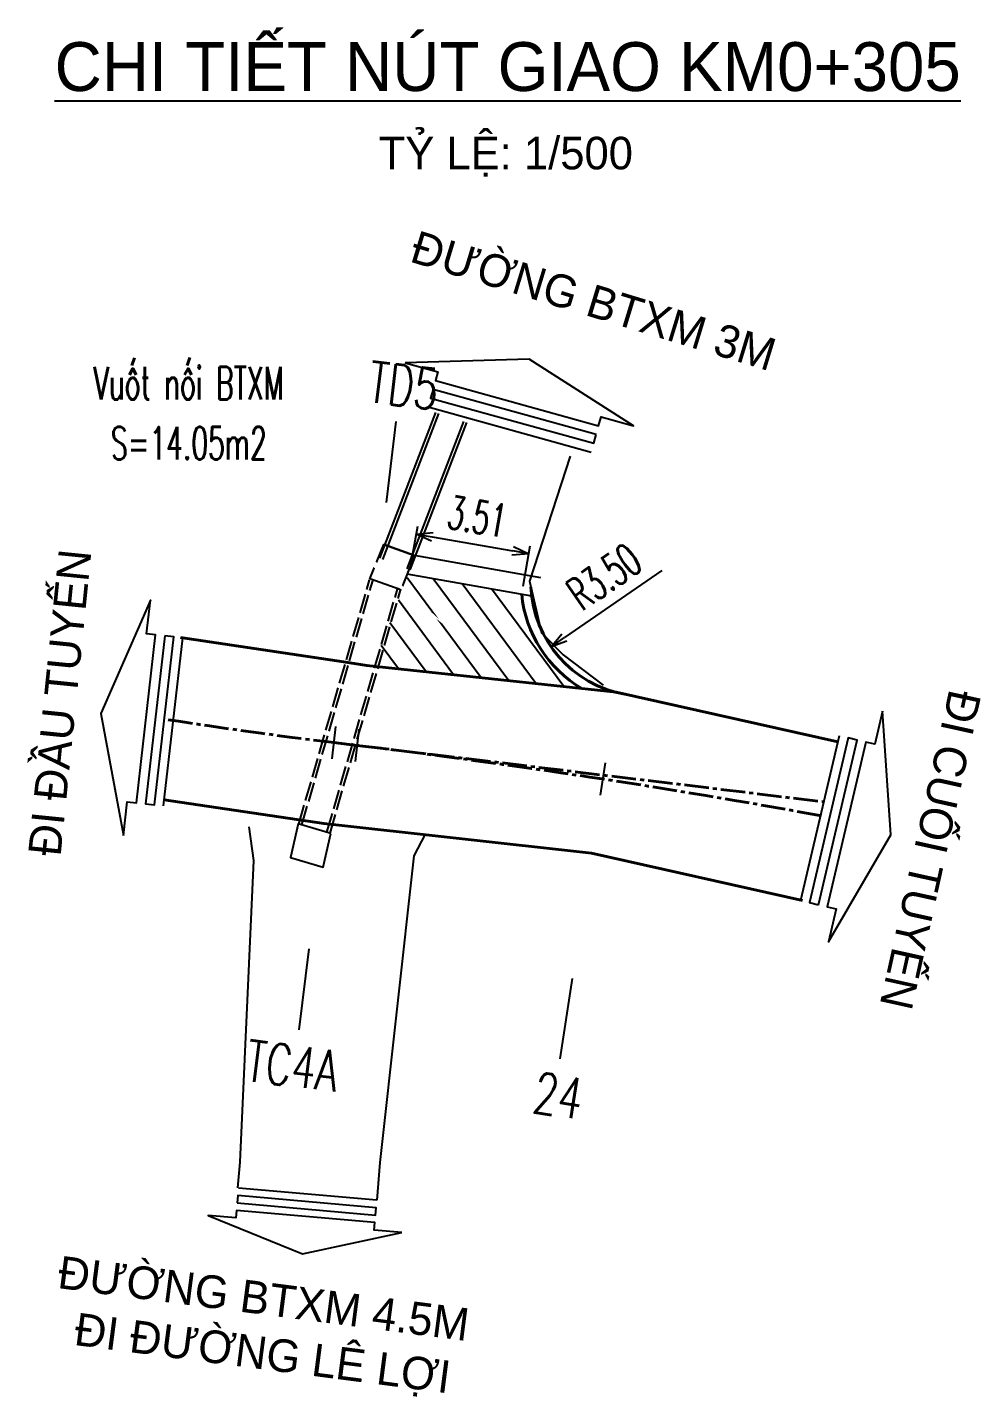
# Model space of a CAD drawing. Header units: centimetres. Extents: x 556321 to 560034, y 1839250 to 1840516.
# Drawn here: x 556669.58 to 556698.84, y 1839473.18 to 1839515.21 of the extents above; entities that cross this region are included whole.
import ezdxf
from ezdxf.enums import TextEntityAlignment as Align

# ---------------------------------------------------------------- set-up
doc = ezdxf.new("R2010")
doc.units = ezdxf.units.CM
doc.header["$MEASUREMENT"] = 0
doc.set_wipeout_variables(frame=1)
doc.linetypes.add('ACAD_ISO02W100', pattern=[15, 12, -3])
doc.linetypes.add('CENTER2', pattern=[1.125, 0.75, -0.125, 0.125, -0.125])
for name, color, linetype in [('CD', 6, 'Continuous'), ('giaothong-leduong', 7, 'Continuous'), ('Line1', 40, 'Continuous'), ('sh(bs)', 31, 'Continuous'), ('SH1', 4, 'Continuous'), ('TEN', 7, 'Continuous'), ('ThongSoTuyen_TuyenPDP', 7, 'Continuous'), ('TUYEN', 7, 'Continuous'), ('vuot', 7, 'Continuous')]:
    doc.layers.add(name, color=color, linetype=linetype)
doc.styles.add('2D', font='vnsimple.shx', dxfattribs={"width": 0.6})
doc.styles.add('Khung ten', font='VHAVANB_3.TTF')
doc.styles.get("Standard").update_dxf_attribs({"font": 'Vnsimple.shx', "width": 0.7, "height": 2})
doc.dimstyles.new('D500', dxfattribs={"dimtxt": 1, "dimasz": 0.5, "dimexe": 0.25, "dimexo": 0.25, "dimgap": 0.35, "dimtad": 1, "dimzin": 0, "dimdsep": 46, "dimtxsty": '2D', "dimblk": 'OPEN30', "dimcen": 0, "dimdle": 0.7, "dimclrd": 7, "dimclre": 7, "dimclrt": 3, "dimaunit": 1, "dimadec": 3, "dimazin": 2, "dimtfac": 0.3478260869565218, "dimtix": 1, "dimtofl": 0, "dimtmove": 0, "dimatfit": 3, "dimldrblk": 'OPEN30', "dimfxl": 0, "dimtolj": 1, "dimtzin": 0, "dimarcsym": 0})

# ---------------------------------------------------------------- blocks, each defined once
blk = doc.blocks.new('A$C50875B7A')
at = {"layer": 'giaothong-leduong', "linetype": 'Continuous'}
blk.add_line((-1.323758624494076e-06, 26.84161570714787), (12.61659001570661, 1.845183502417058), dxfattribs=at)
blk.add_lwpolyline([(3.725700207985938, 34.99500543926843), (6.249018475878984, 29.99571899836883), (4.686763526056893, 29.20719317556359), (17.30335486552212, 4.21076097083278), (18.86560981546063, 4.999286793638021), (21.38892808347009, 3.527384251356125e-07), (18.80633394536562, 20.65160618722439)], close=True, dxfattribs=at)
at = {"layer": 'giaothong-leduong'}
blk.add_lwpolyline([(15.74109991570003, 3.422235148027539), (3.124508576001972, 28.41866735299118), (1.562253626179881, 27.63014152995311), (14.17884496564511, 2.633709325222299)], close=True, dxfattribs=at)
blk = doc.blocks.new('_Open30')
at = {"color": 0, "linetype": 'ByBlock', "lineweight": -2}
for p, q in [((-1, 0.26794919), (0, 0)), ((0, 0), (-1, -0.26794919)), ((0, 0), (-1, 0))]:
    blk.add_line(p, q, dxfattribs=at)
blk = doc.blocks.new('*D124')
at = {"layer": 'Defpoints', "color": 0, "lineweight": -2, "transparency": 16777216}
blk.add_point((556685.6523022082, 1839496.19955592, 406.157), dxfattribs=at)
at = {"layer": 'TUYEN', "color": 7, "lineweight": -2, "transparency": 16777216}
blk.add_line((556689.0493532586, 1839498.545860718), (556686.0637097749, 1839496.483710481), dxfattribs=at)
at = {"layer": 'TUYEN', "color": 7, "lineweight": -2, "transparency": 16777216, "xscale": 0.4999999999999999, "yscale": 0.4999999999999999, "zscale": 0.4999999999999999, "rotation": 214.6323995517913}
blk.add_blockref('_Open30', (556685.6523022082, 1839496.19955592), dxfattribs=at)
at = {"layer": 'TUYEN', "color": 3, "lineweight": -2, "transparency": 16777216, "insert": (556687.2791725477, 1839498.356255743), "char_height": 1, "attachment_point": 5, "rotation": 34.63239955179136, "style": '2D', "bg_fill": 3, "box_fill_scale": 1.25, "bg_fill_color": 256, "bg_fill_true_color": 13158600, "bg_fill_transparency": 0}
blk.add_mtext('\\A1;R3.50', dxfattribs=at)
at = {"layer": 'Defpoints', "color": 0, "lineweight": -2, "transparency": 16777216}
blk.add_point((556688.5321551749, 1839498.188637842, 406.157), dxfattribs=at)
blk = doc.blocks.new('*D126')
at = {"layer": 'Defpoints', "color": 0, "lineweight": -2, "transparency": 16777216}
for p in [(556684.9688920463, 1839499.056527075), (556681.2977316452, 1839498.417778594, 406.157), (556684.7508190176, 1839497.812477148, 406.157)]:
    blk.add_point(p, dxfattribs=at)
at = {"layer": 'TUYEN', "color": 7, "lineweight": -2, "transparency": 16777216}
for p, q in [((556681.340896691, 1839498.664023958), (556681.5589697193, 1839499.908073885)), ((556682.0082953997, 1839499.575498431), (556684.4764013201, 1839499.142857167)), ((556684.7939840634, 1839498.058722511), (556685.012057092, 1839499.302772439))]:
    blk.add_line(p, q, dxfattribs=at)
at = {"layer": 'TUYEN', "color": 7, "lineweight": -2, "transparency": 16777216, "xscale": 0.5, "yscale": 0.5, "zscale": 0.5}
for p, rotation in [((556681.5158046735, 1839499.661828522), 170.0574761132935), ((556684.9688920463, 1839499.056527075), 350.0574761132935)]:
    blk.add_blockref('_Open30', p, dxfattribs=dict(at, rotation=rotation))
at = {"layer": 'TUYEN', "color": 3, "lineweight": -2, "transparency": 16777216, "insert": (556683.3891095156, 1839500.196412033), "char_height": 1, "attachment_point": 5, "rotation": 350.05747611329355, "style": '2D', "bg_fill": 3, "box_fill_scale": 1.25, "bg_fill_color": 256, "bg_fill_true_color": 13158600, "bg_fill_transparency": 0}
blk.add_mtext('\\A1;3.51', dxfattribs=at)

msp = doc.modelspace()

# ---------------------------------------------------------------- hatches: boundary and pattern name
at = {"layer": 'vuot'}
h = msp.add_hatch(dxfattribs=at)
h.set_pattern_fill('ANSI31', color=8, scale=4.999999999999999, angle=-98.44814996222703, style=0)
h.set_pattern_definition([(306.551850037773, (-1181852.141396247, 2655767.867538486), (0.5020739027176107, 0.3722187477947708), [])])
h.paths.add_polyline_path([(556685.457326648, 1839496.516684036, -0.02430566600808765), (556685.309577515, 1839496.822990294), (556685.3557748917, 1839496.618746279)], flags=17)
edge = h.paths.add_edge_path()
edge.add_arc((556688.5321551762, 1839498.188637843), 3.800000001504174, 185.6809933917672, 239.4402556588306)
edge.add_line((556686.6000963304, 1839494.916459879), (556680.1933461686, 1839495.609138206))
edge.add_line((556680.1933461686, 1839495.609138206), (556681.2725977935, 1839498.422184379))
edge.add_line((556681.2725977935, 1839498.422184379), (556684.7508190178, 1839497.812477148))

# ---------------------------------------------------------------- linework, layer by layer
at = {"layer": 'SH1'}
for points, elevation in [([(556682.1048738935, 1839503.391242784), (556680.3891470184, 1839498.918961985)], -8.354999999959261), ([(556682.200108911, 1839503.36029858), (556680.4825121897, 1839498.883143766)], -8.354999999959261), ([(556682.9619890513, 1839503.112744946), (556681.2294335585, 1839498.596598014)], -8.354999999959261), ([(556683.0572240688, 1839503.081800741), (556681.3227987298, 1839498.560779795)], -8.354999999959261), ([(556686.2398879688, 1839502.047674804), (556684.9949473493, 1839498.21619991), (556685.3550091084, 1839496.624477123), (556686.0200723781, 1839495.956098214), (556687.25108457, 1839495.021127635)], -7.782999999959259), ([(556681.4593327114, 1839499.00410735), (556680.5153465866, 1839499.33941049)], -6.626999999959253), ([(556681.0368678513, 1839497.949727227), (556680.0928817265, 1839498.285030368)], -6.741999999959262), ([(556676.3794157683, 1839490.67164132), (556676.5245896993, 1839489.635361414), (556676.1001715324, 1839480.375310823), (556676.0306461884, 1839479.588050487)], 0.01500000004074309), ([(556681.7887003209, 1839490.453019875), (556681.4413141453, 1839489.787777693), (556680.3995182904, 1839480.36887102), (556680.3029169737, 1839479.210753319)], 0.01500000004074309)]:
    msp.add_lwpolyline(points, dxfattribs=dict(at, elevation=elevation))
for points, elevation in [([(556681.4593327114, 1839499.00410735), (556681.0368678513, 1839497.949727227), (556680.0928817265, 1839498.285030368), (556680.5153465866, 1839499.33941049)], -6.626999999959253), ([(556678.8888576849, 1839490.470119997), (556677.8894990842, 1839490.766130785), (556677.6576658754, 1839489.736011198), (556678.6570244763, 1839489.44000041)], -6.235999999959233)]:
    msp.add_lwpolyline(points, close=True, dxfattribs=dict(at, elevation=elevation))
at = {"layer": 'ThongSoTuyen_TuyenPDP', "color": 1, "lineweight": -2}
for p, q in [((556680.5972243997, 1839500.629099313, -413.9399999999592), (556680.8973243046, 1839503.111021964, -413.9399999999592)), ((556678.2146114585, 1839486.925459402, -413.9399999999592), (556677.9145115546, 1839484.443536751, -413.9399999999592)), ((556686.3008863215, 1839486.022297847, -413.9399999999592), (556685.9222177501, 1839483.551142224, -413.9399999999592))]:
    msp.add_line(p, q, dxfattribs=at)
at = {"layer": 'TUYEN', "color": 1, "lineweight": -2}
for p, q in [((556679.0405920894, 1839493.756584679, -413.9399999999592), (556678.9205521279, 1839492.763815618, -413.9399999999592)), ((556679.7557829209, 1839493.67010789, -413.9399999999592), (556679.6357429589, 1839492.677338829, -413.9399999999592))]:
    msp.add_line(p, q, dxfattribs=at)
at = {"layer": 'TUYEN', "color": 2, "lineweight": -2}
msp.add_line((556687.3140824122, 1839492.634320621, -413.9399999999592), (556687.1626149836, 1839491.645858372, -413.9399999999592), dxfattribs=at)
at = {"layer": 'TUYEN', "color": 3, "linetype": 'CENTER2', "lineweight": 40, "elevation": -413.9399999999592}
msp.add_lwpolyline([(556673.9034047147, 1839493.962308895, 0.008543120516698996), (556678.980572112, 1839493.260200148), (556679.695762937, 1839493.17372336, -0.01501996721341384), (556693.9489986585, 1839491.014194935, -0.01501996721341384)], format="xyb", dxfattribs=at)
msp.add_lwpolyline([(556679.695762937, 1839493.17372336), (556694.0438051933, 1839491.438840086)], dxfattribs=at)
at = {"layer": 'TUYEN', "color": 1, "lineweight": 40, "elevation": 13.50310000004077}
msp.add_lwpolyline([(556693.3672577643, 1839488.408537081), (556686.8906001395, 1839489.860863855), (556678.6811175207, 1839490.772684197), (556673.7797883522, 1839491.500658815)], dxfattribs=at)
at = {"layer": 'TUYEN', "color": 1, "lineweight": 40}
for radius, start, end in [(3.5, 182.5242071332046, 259.8733940789571), (3.799999999999999, 185.6809933833724, 239.4402556746362)]:
    msp.add_arc((556688.5321551748, 1839498.188637842, -7.782999999959259), radius, start, end, dxfattribs=at)

# ---------------------------------------------------------------- block references
at = {"layer": 'CD', "extrusion": (-0.4930673559762122, 0.1158854536000383, 0.8622384496846223), "xscale": 0.1855132856387934, "yscale": 0.1855132856387934, "zscale": 0.1855132856387934, "rotation": 63.2182923835037}
msp.add_blockref('A$C50875B7A', (-1918064.736352908, 104373.7568446067, -61328.99304517725), dxfattribs=at)
at = {"layer": 'CD', "extrusion": (0.04455735716357995, 0.5045388962290782, 0.8622384496846222), "xscale": 0.15210146622533, "yscale": 0.15210146622533, "zscale": 0.15210146622533, "rotation": 63.21829238350364}
msp.add_blockref('A$C50875B7A', (-392698.2767126574, -1622147.581255491, 952893.0266463936), dxfattribs=at)

# ---------------------------------------------------------------- texts
at = {"layer": 'sh(bs)', "color": 7, "lineweight": -2, "char_height": 0.9999999999999999, "attachment_point": 1, "style": 'Khung ten'}
for s, insert, width, rotation in [('\\pi3.0976;®i cuèi tuyÕn', (556699.5274450582, 1839497.741567621, -239.934700000383), 15.6354528111426, 257.548850006154), ('\\pi0.4779;®\xadêng btxm 4.5m \\P\\pi1.2043;®i ®\xadêng lª lîi', (556670.1326013692, 1839477.571412387, -418.6204999999592), 13.36492190141626, 352.61648671743336)]:
    msp.add_mtext(s, dxfattribs=dict(at, insert=insert, width=width, rotation=rotation))
at = {"layer": 'TEN', "color": 7, "style": 'Khung ten'}
for s, height, p in [('%%Uchi tiÕt nót giao km0+305', 1.5, (556684.3209161563, 1839514.010905694, -168.9239999996361)), ('tû lÖ: 1/500', 1, (556684.263164526, 1839511.356179468, -168.9239999996361))]:
    msp.add_text(s, height=height, dxfattribs=at).set_placement(p, align=Align.MIDDLE_CENTER)
at = {"layer": 'ThongSoTuyen_TuyenPDP', "color": 1, "lineweight": -2, "width": 0.7}
for s, rotation, p in [('TD5', 353.1055910955736, (556679.9970961218, 1839503.723514215, -413.9399999999592)), ('TC4A', 353.1055911220611, (556676.2429697526, 1839482.882903722, -413.9399999999592)), ('24', 351.2880242324454, (556685.0391975163, 1839481.916025458, -413.9399999999592))]:
    msp.add_text(s, height=1.25, rotation=rotation, dxfattribs=at).set_placement(p)

# ---------------------------------------------------------------- next in the draw order: wipeouts: each hides what was drawn before it
at = {"color": 8, "linetype": 'ByBlock'}
msp.add_wipeout([(556678.3057045607, 1839505.7732164941), (556678.3801082993, 1839505.7596517229), (556678.448761019, 1839505.7332540078), (556678.5174361697, 1839505.69013188), (556678.5653166646, 1839505.64609218), (556678.5950431012, 1839505.6098641157), (556678.6430500578, 1839505.5228026647), (556678.6622528625, 1839505.4601260838), (556678.6709945822, 1839505.3944858098), (556678.6699456387, 1839505.339623224), (556678.6699456387, 1839505.339623224), (556678.6714870835, 1839505.3670547826), (556678.6721639776, 1839501.7538603772), (556678.6719475548, 1839501.5930721213), (556678.6513001921, 1839501.479732208), (556678.6134906798, 1839501.3987241439), (556678.5551188338, 1839501.324575084), (556678.5067307977, 1839501.2833124849), (556678.4409903536, 1839501.2447000314), (556678.3768904388, 1839501.2212864123), (556678.3768904388, 1839501.2212864123), (556678.2723067376, 1839501.2073439101), (556677.6250135122, 1839501.2071748094), (556682.8584120163, 1839496.466745966), (556677.086633286, 1839501.206983346), (556670.7905551242, 1839501.2045939998), (556670.6777110273, 1839501.2059755437), (556670.5706653398, 1839501.2113428705), (556670.4762763623, 1839501.241436174), (556670.3612698307, 1839501.3216391439), (556670.2695657953, 1839501.4639495984), (556670.2454317753, 1839501.5712006032), (556670.244026647, 1839501.6504233698), (556670.2440004078, 1839501.7508632243), (556670.2433169056, 1839505.3893529577), (556670.2961160681, 1839505.5705101301), (556670.4024106431, 1839505.6912087551), (556670.4024106431, 1839505.6912087551), (556670.4024106431, 1839505.6912087551), (556670.4024106431, 1839505.6912087551), (556670.4999708515, 1839505.7453247595), (556670.5598514787, 1839505.7630879297), (556670.6110216172, 1839505.7705876788), (556670.6506869887, 1839505.7718260938)], dxfattribs=at).translate(0, 0, -413.9399999999592).dxf.layer = 'vuot'

# ---------------------------------------------------------------- next in the draw order: linework, layer by layer
at = {"layer": 'Line1', "linetype": 'ACAD_ISO02W100', "lineweight": -2, "ltscale": 0.05, "elevation": -6.235999999959233}
for points in [[(556677.9089794556, 1839490.757441537), (556680.0846758599, 1839498.256694944)], [(556678.0050192414, 1839490.729578308), (556680.1807156457, 1839498.228831714)], [(556678.7733375278, 1839490.506672474), (556680.9490339321, 1839498.005925881)], [(556678.8693773135, 1839490.478809245), (556681.0450737178, 1839497.978062652)]]:
    msp.add_lwpolyline(points, dxfattribs=at)
at = {"layer": 'TUYEN', "elevation": -7.782999999959259}
for points in [[(556685.3348220075, 1839498.319254139), (556681.4601475315, 1839498.998456781)], [(556685.0586856812, 1839497.75851033), (556681.2320810879, 1839498.429286666)]]:
    msp.add_lwpolyline(points, dxfattribs=at)
at = {"layer": 'TUYEN', "color": 1, "lineweight": 40}
msp.add_lwpolyline([(556674.280377387, 1839496.484102584), (556679.2814196143, 1839495.736517131), (556679.9937411172, 1839495.630718896), (556687.6480391261, 1839494.803159494), (556694.4556002826, 1839493.283298942)], dxfattribs=at)

# ---------------------------------------------------------------- next in the draw order: block references
at = {"layer": 'CD', "extrusion": (0.5031948616215488, -0.05779089135088498, 0.8622384496846223), "xscale": 0.1855132856387933, "yscale": 0.1855132856387933, "zscale": 0.1855132856387933, "rotation": 63.21829238350368}
msp.add_blockref('A$C50875B7A', (1890998.295195783, -295884.7722593705, 173809.5325044956), dxfattribs=at)

# ---------------------------------------------------------------- next in the draw order: texts
at = {"layer": 'sh(bs)', "color": 7, "lineweight": -2, "attachment_point": 1, "style": 'Khung ten'}
for s, insert, char_height, width, rotation in [('\\pi1.0463;®\xadêng btxm 3m', (556680.5673976262, 1839509.297396902, -348.5888239087765), 0.9999999999999999, 13.36492190141626, 343.0310058522735), ('\\pi3.3799;®i ®Çu tuyÕn', (556669.2619540502, 1839486.482870782, -226.431600000383), 1, 15.6354528111426, 84.22341434848357)]:
    msp.add_mtext(s, dxfattribs=dict(at, insert=insert, char_height=char_height, width=width, rotation=rotation))
at = {"layer": 'vuot', "color": 3, "style": '2D', "width": 0.6}
for s, p in [('Vuèt nèi BTXM', (556674.5360866347, 1839503.789957946, -414.9369999999593)), ('S=14.05m2', (556674.5359441226, 1839501.950437124, -414.9369999999593))]:
    msp.add_text(s, height=0.9999999999999999, rotation=0.004667220342922107, dxfattribs=at).set_placement(p, align=Align.CENTER)

# ---------------------------------------------------------------- next in the draw order: dimensions: what is measured, and where the dimension line sits
at = {"layer": 'TUYEN', "lineweight": -2}
dim = msp.add_aligned_dim(p1=(556681.2977316452, 1839498.417778595, -7.782999999959259), p2=(556684.7508190178, 1839497.812477148, -7.782999999959259), distance=1.2630186327170818, dimstyle='D500', dxfattribs=at)
dim.commit()
dim.dimension.update_dxf_attribs({"geometry": '*D126', "text_midpoint": (556683.3891095156, 1839500.196412033, -413.9399999999592)})
dim = msp.add_radius_dim(center=(556688.5321551749, 1839498.188637842, -7.782999999959259), mpoint=(556685.6523022082, 1839496.19955592, -7.782999999959259), dimstyle='D500', dxfattribs=at)
dim.commit()
dim.dimension.update_dxf_attribs({"geometry": '*D124', "text_midpoint": (556687.7622353003, 1839497.65686288, -413.9399999999592), "dimtype": 164})

# ---------------------------------------------------------------- next in the draw order: block references
at = {"layer": 'CD', "extrusion": (-0.1350343175162121, -0.4881706555892009, 0.8622384496846223), "xscale": 0.1855132856387935, "yscale": 0.1855132856387935, "zscale": 0.1855132856387935, "rotation": 63.21829238350374}
msp.add_blockref('A$C50875B7A', (46123.95612273942, 1656638.486329678, -973181.664281582), dxfattribs=at)

doc.saveas('drawing.dxf')
